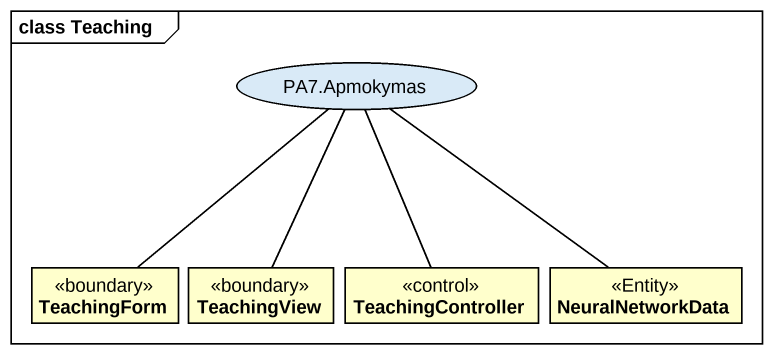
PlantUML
@startuml
mainframe class Teaching
allowmixing
hide circle
hide empty members
usecase "PA7.Apmokymas" as PA7_Apmokymas
class TeachingForm <<boundary>>
class TeachingView <<boundary>>
class TeachingController <<control>>
class NeuralNetworkData <<Entity>>
PA7_Apmokymas -- TeachingForm
PA7_Apmokymas -- TeachingView
PA7_Apmokymas -- TeachingController
PA7_Apmokymas -- NeuralNetworkData
@enduml
